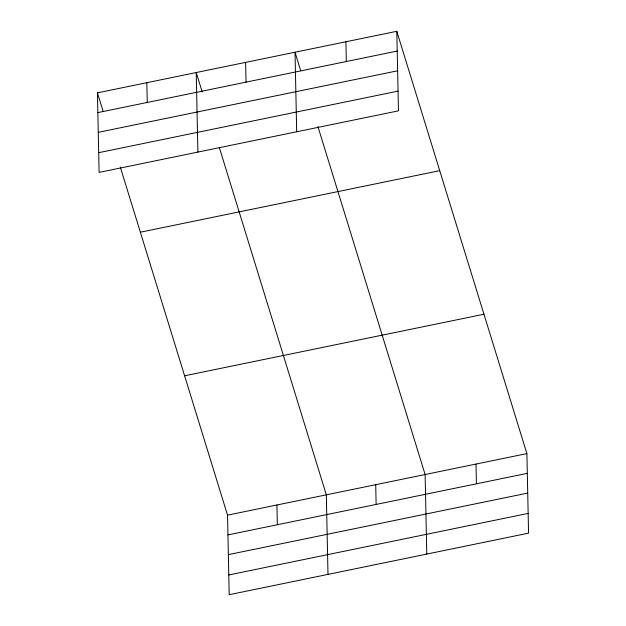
<?xml version="1.0" encoding="UTF-8"?>
<svg xmlns="http://www.w3.org/2000/svg" width="626" height="626" viewBox="0 0 626 626"><rect width="100%" height="100%" fill="white"/><g stroke="black" fill="none" stroke-linecap="round" stroke-linejoin="round"><path stroke-width="0.94" d="M396.798 31.3L398.465 110.849L99.104 172.4L97.437 92.851L396.798 31.3L526.896 453.6L528.563 533.149L229.202 594.7L227.535 515.151L120.333 167.173M97.852 112.61L397.213 51.058M98.266 132.336L397.627 70.785M98.689 152.674L398.05 91.122M140.373 232.207L439.726 170.655M184.607 375.788L483.961 314.236M227.535 515.151L526.896 453.6M227.95 534.901L527.311 473.35M228.365 554.636L527.726 493.085M228.787 574.965L528.148 513.414M300.738 70.808L295.018 52.224L296.685 131.781M317.914 126.554L425.117 474.524L426.783 554.08M202.237 92.045L196.228 72.538L197.894 152.095M219.413 147.791L326.326 494.837L327.993 574.386M97.437 92.851L103.165 111.428M476.003 464.062L476.417 483.82M375.717 484.68L376.132 504.439M345.904 41.762L346.319 61.52M276.927 504.994L277.341 524.745M245.619 62.381L246.034 82.139M146.836 82.695L147.243 102.453"/></g></svg>
